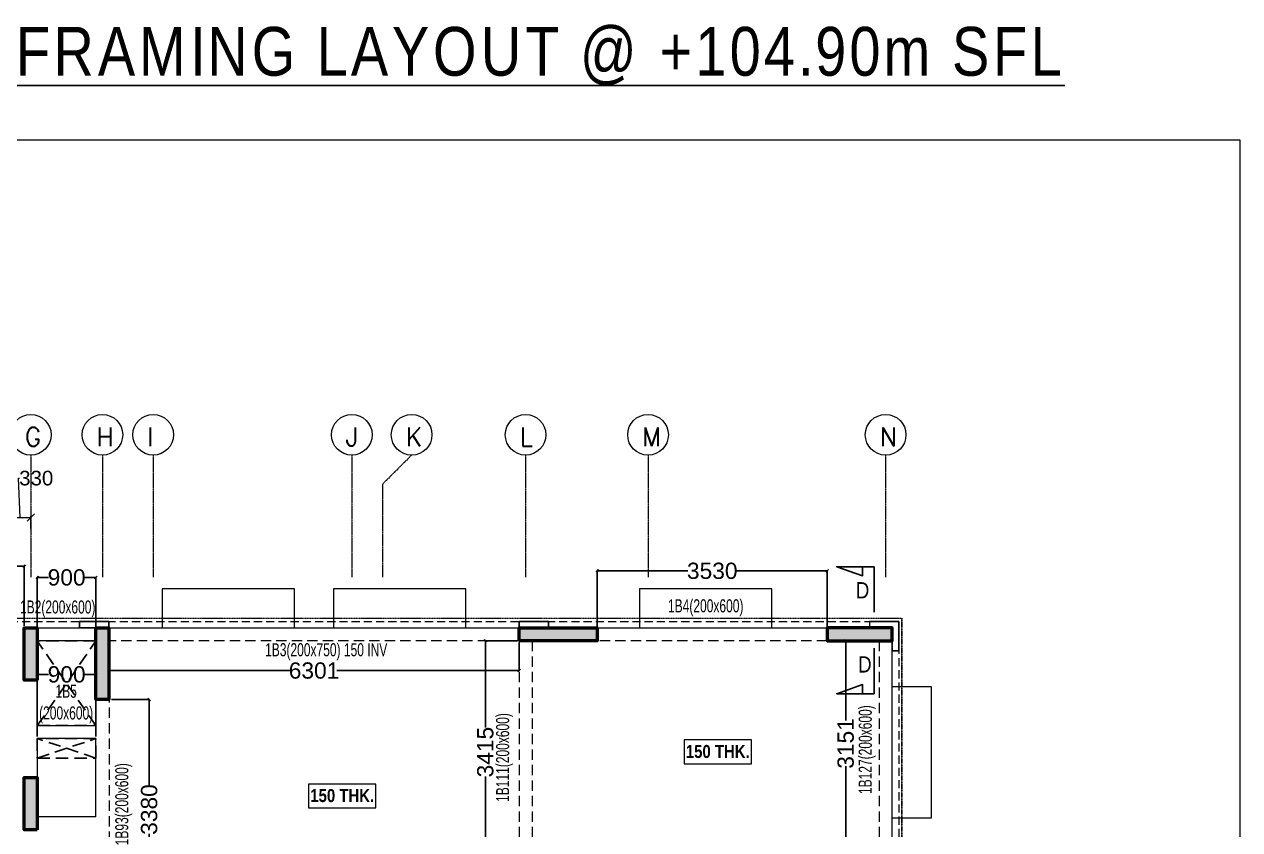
# Model space of a CAD drawing. Header units: millimetres. Extents: x 20 to 37377, y -2 to 80215.
# Drawn here: x 18710 to 37377, y 67840 to 80215 of the extents above; entities that cross this region are included whole.
import ezdxf
from ezdxf.enums import TextEntityAlignment as Align

# ---------------------------------------------------------------- set-up
doc = ezdxf.new("R2010")
doc.units = ezdxf.units.MM
for name, pattern in [('ACAD_ISO04W100', [30, 24, -3, 0, -3]), ('CONTINU', [0]), ('DASHED', [0.75, 0.5, -0.25]), ('HIDDEN', [9.525, 6.35, -3.175])]:
    doc.linetypes.add(name, pattern=pattern)
for name, color, linetype, lineweight in [('A-ANNO-DIMS', 8, 'Continuous', 15), ('A-ANNO-GRID-LINE', 8, 'ACAD_ISO04W100', 20), ('A-ANNO-GRID-TEXT', 13, 'Continuous', 15), ('A-BOXING PROJECTION', 8, 'Continuous', 9), ('A-CLMN', 5, 'Continuous', 50), ('A-CONC-PATT', 253, 'Continuous', 0), ('S - BEAM', 7, 'Continuous', 13), ('S - BEAM TXT', 30, 'Continuous', 13), ('S - SLAB TXT', 2, 'Continuous', 13), ('STR-COL-DIM', 8, 'Continuous', 18), ('STR-Stair', 1, 'Continuous', 13)]:
    doc.layers.add(name, color=color, linetype=linetype, lineweight=lineweight)
for name, color, linetype in [('BAND DETAILS', 2, 'Continuous'), ('S-DIM', 8, 'Continuous'), ('SECTION', 4, 'CONTINU'), ('SL-FW-HIDDEN', 1, 'Continuous'), ('sub title', 22, 'Continuous')]:
    doc.layers.add(name, color=color, linetype=linetype)
doc.styles.add('ROMANS', font='romans.shx')
doc.styles.add('S - GRID TXT', font='ARIALNB.TTF')
doc.styles.add('SD', font='ARIALNB.TTF')
doc.styles.add('SED', font='ARIALN.TTF', dxfattribs={"height": 50})
doc.styles.add('SOBHA', font='arial.ttf')
doc.styles.add('TITLE', font='tahoma.ttf')
doc.dimstyles.new('S--20', dxfattribs={"dimscale": 20, "dimtxt": 12.5, "dimasz": 2, "dimexe": 0.25, "dimexo": 1.5, "dimgap": 0.1, "dimtad": 0, "dimdec": 0, "dimrnd": 0.0005, "dimzin": 0, "dimdsep": 46, "dimtxsty": 'SOBHA', "dimblk": 'OBLIQUE', "dimcen": 0.09, "dimclrd": 8, "dimclre": 8, "dimclrt": 4, "dimadec": 0, "dimazin": 0, "dimtfac": 1, "dimtdec": 0, "dimtofl": 0, "dimtmove": 0, "dimatfit": 3, "dimfxl": 0.18, "dimtolj": 1, "dimtzin": 0, "dimlwd": -1, "dimlwe": -1, "dimarcsym": 0})
doc.dimstyles.new('S-75', dxfattribs={"dimscale": 75, "dimtxt": 2.5, "dimasz": 1.5, "dimexe": 0.25, "dimexo": 0.25, "dimgap": 0.1, "dimtad": 0, "dimdec": 0, "dimzin": 0, "dimdsep": 46, "dimtxsty": 'SOBHA', "dimblk": 'OBLIQUE', "dimcen": 0.09, "dimclrd": 8, "dimclre": 8, "dimclrt": 6, "dimadec": 5, "dimazin": 0, "dimtfac": 1, "dimtdec": 0, "dimtmove": 0, "dimatfit": 3, "dimfxl": 0.18, "dimtolj": 1, "dimtzin": 0, "dimlwd": -1, "dimlwe": -1, "dimarcsym": 0})

# ---------------------------------------------------------------- blocks, each defined once
blk = doc.blocks.new('*U122')
at = {"layer": 'SL-FW-HIDDEN', "linetype": 'HIDDEN', "ltscale": 30}
for p, q in [((900, 300), (0, 0)), ((0, 300), (900, 0))]:
    blk.add_line(p, q, dxfattribs=at)
blk.add_lwpolyline([(0, 300), (900, 300), (900, 0), (0, 0)], close=True, dxfattribs=at)
at = {"layer": 'SL-FW-HIDDEN', "linetype": 'DASHED', "ltscale": 250, "style": 'TITLE'}
blk.add_attdef('DECRIPTION', text='', height=125, dxfattribs=at).set_placement((958, 116), align=Align.MIDDLE_CENTER)
blk = doc.blocks.new('*U91')
at = {"layer": 'SL-FW-HIDDEN', "linetype": 'HIDDEN', "ltscale": 30}
for p, q in [((900, 1300), (0, 0)), ((0, 1300), (900, 0))]:
    blk.add_line(p, q, dxfattribs=at)
blk.add_lwpolyline([(0, 1300), (900, 1300), (900, 0), (0, 0)], close=True, dxfattribs=at)
at = {"layer": 'SL-FW-HIDDEN', "linetype": 'DASHED', "ltscale": 250, "style": 'TITLE'}
blk.add_attdef('DECRIPTION', text='', height=125, dxfattribs=at).set_placement((960, 116), align=Align.MIDDLE_CENTER)
blk = doc.blocks.new('gf roof layout')
at = {"layer": 'S - BEAM', "linetype": 'ByBlock', "ltscale": 25}
for p, q in [((-76299, -2536224, -1), (-75399, -2536224, -1)), ((-75206, -2536224, 0), (-68898, -2536224, 0)), ((-67698, -2536224, 0), (-64168, -2536224, 0)), ((-75399, -2536424, -1), (-76299, -2536424, -1)), ((-63168, -2539574, 0), (-63168, -2536424, 0)), ((-76299, -2537024, -1), (-76299, -2537724, -1)), ((-75399, -2537724, -1), (-75399, -2537324, 0)), ((-76299, -2537923, -1), (-76299, -2538524, -1)), ((-75398, -2539124, 0), (-75398, -2537922, 0)), ((-76299, -2539123, 0), (-75398, -2539123, 0))]:
    blk.add_line(p, q, dxfattribs=at)
at = {"layer": 'S - BEAM', "linetype": 'HIDDEN', "ltscale": 25}
for p, q in [((-68898, -2536424, 0), (-75199, -2536424, 0)), ((-68898, -2536424, 0), (-68898, -2539839, 0)), ((-68698, -2536424, 0), (-68698, -2539839, 0)), ((-64168, -2536424, 0), (-67698, -2536424, 0)), ((-63368, -2536424, 0), (-63368, -2539574, 0)), ((-75191, -2540703, 0), (-75191, -2537323, 0))]:
    blk.add_line(p, q, dxfattribs=at)
at = {"layer": 'S - BEAM', "color": 7, "linetype": 'ByBlock'}
for points, elevation in [([(-72349, -2536224), (-72349, -2535624), (-74379, -2535624), (-74379, -2536224)], -1), ([(-69719, -2536224), (-69719, -2535624), (-71749, -2535624), (-71749, -2536224)], -1), ([(-65019, -2536224), (-65019, -2535624), (-67049, -2535624), (-67049, -2536224)], -1), ([(-63168, -2537124), (-62568, -2537124), (-62568, -2539147), (-63168, -2539147)], 0)]:
    blk.add_lwpolyline(points, dxfattribs=dict(at, elevation=elevation))
at = {"layer": 'S - BEAM', "linetype": 'ByBlock', "ltscale": 25, "elevation": 0}
for points in [[(-76299, -2537724), (-75399, -2537724)], [(-75406, -2537923), (-76299, -2537923)]]:
    blk.add_lwpolyline(points, dxfattribs=at)
at = {"layer": 'S - SLAB TXT', "color": 9}
for points, elevation in [([(-66365, -2538310), (-65329, -2538310), (-65329, -2537945), (-66365, -2537945)], 0), ([(-72133, -2538987), (-71097, -2538987), (-71097, -2538622), (-72133, -2538622)], -1)]:
    blk.add_lwpolyline(points, close=True, dxfattribs=dict(at, elevation=elevation))
at = {"layer": 'SECTION', "color": 5, "ltscale": 1000, "elevation": -1}
for points in [[(-63446, -2535981), (-63446, -2535284), (-64021, -2535284), (-63623, -2535423), (-63623, -2535284)], [(-63446, -2536534), (-63446, -2537235), (-64021, -2537235), (-63623, -2537095), (-63623, -2537235)]]:
    blk.add_lwpolyline(points, dxfattribs=at)
at = {"layer": 'SL-FW-HIDDEN', "color": 3, "linetype": 'DASHED', "lineweight": 5, "ltscale": 30, "xscale": -1, "rotation": 180}
for name, p in [('*U91', (-76299, -2536424, -1)), ('*U122', (-76299, -2537923, 0))]:
    blk.add_blockref(name, p, dxfattribs=at)
at = {"layer": 'S - BEAM TXT', "char_height": 200, "attachment_point": 8, "style": 'S - GRID TXT'}
for s, insert in [('{\\fSwis721 LtCn BT|b0|i0|c0|p34;\\W0.9;1B2(200x600)}', (-75986, -2536062, 0)), ('{\\fSwis721 LtCn BT|b0|i0|c0|p34;\\W0.9;1B4(200x600)}', (-66033, -2536044, 0)), ('{\\fSwis721 LtCn BT|b0|i0|c0|p34;\\W0.9;1B3(200x750) 150 INV}', (-71862, -2536719, 0)), ('{\\fSwis721 LtCn BT|b0|i0|c0|p34;\\W0.9;1B5\\P(200x600)}', (-75856, -2537690, 0))]:
    blk.add_mtext(s, dxfattribs=dict(at, insert=insert))
at = {"layer": 'S - BEAM TXT', "char_height": 200, "attachment_point": 8, "rotation": 90, "style": 'S - GRID TXT'}
for s, insert in [('{\\fSwis721 LtCn BT|b0|i0|c0|p34;\\W0.9;1B111(200x600)}', (-68992, -2538215, 0)), ('{\\fSwis721 LtCn BT|b0|i0|c0|p34;\\W0.9;1B127(200x600)}', (-63423, -2538094, 0)), ('{\\fSwis721 LtCn BT|b0|i0|c0|p34;\\W0.9;1B93(200x600)}', (-74841, -2538933, 0))]:
    blk.add_mtext(s, dxfattribs=dict(at, insert=insert))
at = {"layer": 'S - SLAB TXT', "linetype": 'Continuous', "style": 'S - GRID TXT'}
for p in [(-66338, -2538222, 0), (-72106, -2538899, -1)]:
    blk.add_text('150 THK.', height=200, rotation=0.0107, dxfattribs=at).set_placement(p)
at = {"layer": 'SECTION', "linetype": 'Continuous', "style": 'SED'}
for p in [(-63727, -2535770, -1), (-63692, -2536909, -1)]:
    blk.add_text('D', height=250, rotation=0.0105, dxfattribs=at).set_placement(p)
blk = doc.blocks.new('GFR CL')
at = {"layer": 'A-CONC-PATT'}
h = blk.add_hatch(color=256, dxfattribs=at)
h.dxf.hatch_style = 1
h.paths.add_polyline_path([(10570, 38060), (10770, 38060), (10770, 38860), (10570, 38860)])
h = blk.add_hatch(color=256, dxfattribs=at)
h.dxf.hatch_style = 1
h.paths.add_polyline_path([(11870, 38860), (11670, 38860), (11670, 37760), (11870, 37760)])
h = blk.add_hatch(color=256, dxfattribs=at)
h.dxf.hatch_style = 1
h.paths.add_polyline_path([(18170, 38860), (18170, 38660), (19370, 38660), (19370, 38860)])
at = {"layer": 'A-CONC-PATT', "linetype": 'ByBlock'}
h = blk.add_hatch(color=256, dxfattribs=at)
h.dxf.hatch_style = 1
h.paths.add_polyline_path([(22900, 38860), (23900, 38860), (23900, 38660), (23900, 38660), (23700, 38660), (23700, 38660), (22900, 38660)])
at = {"layer": 'A-CONC-PATT'}
h = blk.add_hatch(color=256, dxfattribs=at)
h.dxf.hatch_style = 1
h.paths.add_polyline_path([(10570, 35760), (10770, 35760), (10770, 36560), (10570, 36560)])
at = {"layer": 'A-CLMN'}
for points, elevation in [([(10770, 38060), (10570, 38060), (10570, 38860), (10770, 38860)], 0), ([(11670, 38860), (11870, 38860), (11870, 37760), (11670, 37760)], 0), ([(18170, 38660), (18170, 38860), (19370, 38860), (19370, 38660)], 1), ([(23700, 38660), (23700, 38660), (23900, 38660), (23900, 38660), (23900, 38860), (22900, 38860), (22900, 38660)], 1), ([(10770, 35760), (10570, 35760), (10570, 36560), (10770, 36560)], 0)]:
    blk.add_lwpolyline(points, close=True, dxfattribs=dict(at, elevation=elevation))
blk = doc.blocks.new('ELEVATION FEATURE - ELEVATION FEATURE-2962623-GROUND FLOOR LEVEL')
at = {"layer": 'A-BOXING PROJECTION', "color": 2, "linetype": 'DASHED', "ltscale": 0.2}
for p, q in [((4979978, 4991256), (5002168, 4991256)), ((4989538, 4991206), (4989538, 4991106)), ((4989538, 4991106), (4989988, 4991106)), ((4989988, 4991106), (4989988, 4991206)), ((4996288, 4991206), (4996288, 4991106)), ((4996288, 4991106), (4996738, 4991106)), ((4996738, 4991106), (4996738, 4991206)), ((5001668, 4991206), (5001668, 4991106)), ((5001668, 4991206), (5001668, 4991106)), ((5001668, 4991106), (5002018, 4991106)), ((5002018, 4991106), (5002018, 4990756)), ((5002018, 4990756), (5002118, 4990756))]:
    blk.add_line(p, q, dxfattribs=at)
at = {"layer": 'A-BOXING PROJECTION', "color": 2, "linetype": 'DASHED', "lineweight": 25, "ltscale": 0.2}
blk.add_line((5002168, 4991256), (5002168, 4987306), dxfattribs=at)
at = {"layer": 'A-BOXING PROJECTION', "color": 2, "linetype": 'DASHED', "ltscale": 250}
for p, q in [((4980028, 4991206), (5002118, 4991206)), ((5002118, 4991206), (5002118, 4987256))]:
    blk.add_line(p, q, dxfattribs=at)
at = {"layer": 'A-BOXING PROJECTION', "lineweight": 25}
for p, q in [((4989988, 4991206), (4989538, 4991206)), ((4989538, 4991206), (4989538, 4991106)), ((4989538, 4991106), (4989988, 4991106)), ((4989988, 4991106), (4989988, 4991206)), ((4996738, 4991206), (4996288, 4991206)), ((4996288, 4991206), (4996288, 4991106)), ((4996288, 4991106), (4996738, 4991106)), ((4996738, 4991106), (4996738, 4991206)), ((5002118, 4991206), (5001668, 4991206)), ((5002118, 4990756), (5002118, 4991206)), ((5002018, 4990756), (5002118, 4990756))]:
    blk.add_line(p, q, dxfattribs=at)
at = {"layer": 'A-BOXING PROJECTION', "linetype": 'DASHED', "lineweight": 25, "ltscale": 0.2}
for p, q in [((4989988, 4991206), (4989538, 4991206)), ((4996738, 4991206), (4996288, 4991206)), ((5002118, 4991206), (5001668, 4991206)), ((5002118, 4990756), (5002118, 4991206))]:
    blk.add_line(p, q, dxfattribs=at)
blk = doc.blocks.new('_Oblique')
at = {"color": 0, "linetype": 'ByBlock', "lineweight": -2}
blk.add_line((-0.5, -0.5), (0.5, 0.5), dxfattribs=at)
blk = doc.blocks.new('*D61')
at = {"layer": 'Defpoints', "color": 0, "transparency": 16777216}
for p in [(31040, -1593781), (30710, -1593969, 0), (31040, -1593969, 0)]:
    blk.add_point(p, dxfattribs=at)
at = {"layer": 'STR-COL-DIM', "color": 8, "transparency": 16777216}
for p, q in [((30875, -1593781), (30854, -1593179)), ((30854, -1593179), (30869, -1593179)), ((30710, -1593950), (30710, -1593762)), ((30710, -1593781), (31040, -1593781)), ((31040, -1593950), (31040, -1593762))]:
    blk.add_line(p, q, dxfattribs=at)
at = {"layer": 'STR-COL-DIM', "color": 8, "transparency": 16777216, "xscale": 112.5, "yscale": 112.5, "zscale": 112.5, "rotation": 180}
blk.add_blockref('_Oblique', (30710, -1593781), dxfattribs=at)
at = {"layer": 'STR-COL-DIM', "color": 8, "transparency": 16777216, "xscale": 112.5, "yscale": 112.5, "zscale": 112.5}
blk.add_blockref('_Oblique', (31040, -1593781), dxfattribs=at)
at = {"layer": 'STR-COL-DIM', "color": 6, "transparency": 16777216, "insert": (31124, -1593179), "char_height": 225, "attachment_point": 5, "style": 'SOBHA'}
blk.add_mtext('\\A1;330', dxfattribs=at)
blk = doc.blocks.new('*D417')
at = {"layer": 'Defpoints', "color": 0, "linetype": 'ByBlock', "transparency": 16777216}
for p in [(17210, 71889), (17210, 70940, -1), (18710, 70940, -1)]:
    blk.add_point(p, dxfattribs=at)
at = {"layer": 'S-DIM', "color": 8, "transparency": 16777216}
for p, q in [((17210, 70970), (17210, 71894)), ((17210, 71889), (17597, 71889)), ((18710, 71889), (18323, 71889)), ((18710, 70970), (18710, 71894))]:
    blk.add_line(p, q, dxfattribs=at)
at = {"layer": 'S-DIM', "color": 8, "linetype": 'ByBlock', "transparency": 16777216, "xscale": 40, "yscale": 40, "zscale": 40, "rotation": 180}
blk.add_blockref('_Oblique', (17210, 71889), dxfattribs=at)
at = {"layer": 'S-DIM', "color": 8, "linetype": 'ByBlock', "transparency": 16777216, "xscale": 40, "yscale": 40, "zscale": 40}
blk.add_blockref('_Oblique', (18710, 71889), dxfattribs=at)
at = {"layer": 'S-DIM', "color": 4, "linetype": 'ByBlock', "transparency": 16777216, "insert": (17960, 71889), "char_height": 250, "attachment_point": 5, "style": 'SOBHA'}
blk.add_mtext('\\A1;1500', dxfattribs=at)
blk = doc.blocks.new('*D418')
at = {"layer": 'Defpoints', "color": 0, "linetype": 'ByBlock', "transparency": 16777216}
for p in [(18910, 71715), (18910, 70740, -1), (19810, 70740, -1)]:
    blk.add_point(p, dxfattribs=at)
at = {"layer": 'S-DIM', "color": 8, "transparency": 16777216}
for p, q in [((18910, 70770), (18910, 71720)), ((18910, 71715), (19082, 71715)), ((19810, 71715), (19638, 71715)), ((19810, 70770), (19810, 71720))]:
    blk.add_line(p, q, dxfattribs=at)
at = {"layer": 'S-DIM', "color": 8, "linetype": 'ByBlock', "transparency": 16777216, "xscale": 40, "yscale": 40, "zscale": 40, "rotation": 180}
blk.add_blockref('_Oblique', (18910, 71715), dxfattribs=at)
at = {"layer": 'S-DIM', "color": 8, "linetype": 'ByBlock', "transparency": 16777216, "xscale": 40, "yscale": 40, "zscale": 40}
blk.add_blockref('_Oblique', (19810, 71715), dxfattribs=at)
at = {"layer": 'S-DIM', "color": 4, "linetype": 'ByBlock', "transparency": 16777216, "insert": (19360, 71715), "char_height": 250, "attachment_point": 5, "style": 'SOBHA'}
blk.add_mtext('\\A1;900', dxfattribs=at)
blk = doc.blocks.new('*D419')
at = {"layer": 'Defpoints', "color": 0, "linetype": 'ByBlock', "transparency": 16777216}
for p in [(20010, 70740, 0), (26311, 70740, 0), (20010, 70284)]:
    blk.add_point(p, dxfattribs=at)
at = {"layer": 'S-DIM', "color": 8, "transparency": 16777216}
for p, q in [((20010, 70710), (20010, 70279)), ((26311, 70710), (26311, 70279)), ((20010, 70284), (22808, 70284)), ((26311, 70284), (23512, 70284))]:
    blk.add_line(p, q, dxfattribs=at)
at = {"layer": 'S-DIM', "color": 8, "linetype": 'ByBlock', "transparency": 16777216, "xscale": 40, "yscale": 40, "zscale": 40, "rotation": 180}
blk.add_blockref('_Oblique', (20010, 70284), dxfattribs=at)
at = {"layer": 'S-DIM', "color": 8, "linetype": 'ByBlock', "transparency": 16777216, "xscale": 40, "yscale": 40, "zscale": 40}
blk.add_blockref('_Oblique', (26311, 70284), dxfattribs=at)
at = {"layer": 'S-DIM', "color": 4, "linetype": 'ByBlock', "transparency": 16777216, "insert": (23160, 70284), "char_height": 250, "attachment_point": 5, "style": 'SOBHA'}
blk.add_mtext('\\A1;6301', dxfattribs=at)
blk = doc.blocks.new('*D420')
at = {"layer": 'Defpoints', "color": 0, "linetype": 'ByBlock', "transparency": 16777216}
for p in [(27511, 71816), (27511, 70740, 0), (31041, 70740, 0)]:
    blk.add_point(p, dxfattribs=at)
at = {"layer": 'S-DIM', "color": 8, "transparency": 16777216}
for p, q in [((27511, 70770), (27511, 71821)), ((27511, 71816), (28901, 71816)), ((31041, 71816), (29651, 71816)), ((31041, 70770), (31041, 71821))]:
    blk.add_line(p, q, dxfattribs=at)
at = {"layer": 'S-DIM', "color": 8, "linetype": 'ByBlock', "transparency": 16777216, "xscale": 40, "yscale": 40, "zscale": 40, "rotation": 180}
blk.add_blockref('_Oblique', (27511, 71816), dxfattribs=at)
at = {"layer": 'S-DIM', "color": 8, "linetype": 'ByBlock', "transparency": 16777216, "xscale": 40, "yscale": 40, "zscale": 40}
blk.add_blockref('_Oblique', (31041, 71816), dxfattribs=at)
at = {"layer": 'S-DIM', "color": 4, "linetype": 'ByBlock', "transparency": 16777216, "insert": (29276, 71816), "char_height": 250, "attachment_point": 5, "style": 'SOBHA'}
blk.add_mtext('\\A1;3530', dxfattribs=at)
blk = doc.blocks.new('*D421')
at = {"layer": 'Defpoints', "color": 0, "linetype": 'ByBlock', "transparency": 16777216}
for p in [(31326, 70740), (32041, 70740, 0), (32041, 67589, 0)]:
    blk.add_point(p, dxfattribs=at)
at = {"layer": 'S-DIM', "color": 8, "transparency": 16777216}
for p, q in [((32011, 70740), (31321, 70740)), ((31326, 70740), (31326, 69516)), ((31326, 67589), (31326, 68814)), ((32011, 67589), (31321, 67589))]:
    blk.add_line(p, q, dxfattribs=at)
at = {"layer": 'S-DIM', "color": 8, "linetype": 'ByBlock', "transparency": 16777216, "xscale": 40, "yscale": 40, "zscale": 40}
for p, rotation in [((31326, 70740), 90), ((31326, 67589), 270)]:
    blk.add_blockref('_Oblique', p, dxfattribs=dict(at, rotation=rotation))
at = {"layer": 'S-DIM', "color": 4, "linetype": 'ByBlock', "transparency": 16777216, "insert": (31326, 69165), "char_height": 250, "attachment_point": 5, "rotation": 90, "style": 'SOBHA'}
blk.add_mtext('\\A1;3151', dxfattribs=at)
blk = doc.blocks.new('*D423')
at = {"layer": 'Defpoints', "color": 0, "linetype": 'ByBlock', "transparency": 16777216}
for p in [(26311, 70740, 0), (25791, 67325), (26311, 67325, 0)]:
    blk.add_point(p, dxfattribs=at)
at = {"layer": 'S-DIM', "color": 8, "transparency": 16777216}
for p, q in [((26281, 70740), (25786, 70740)), ((25791, 70740), (25791, 69409)), ((25791, 67325), (25791, 68656)), ((26281, 67325), (25786, 67325))]:
    blk.add_line(p, q, dxfattribs=at)
at = {"layer": 'S-DIM', "color": 8, "linetype": 'ByBlock', "transparency": 16777216, "xscale": 40, "yscale": 40, "zscale": 40}
for p, rotation in [((25791, 70740), 90), ((25791, 67325), 270)]:
    blk.add_blockref('_Oblique', p, dxfattribs=dict(at, rotation=rotation))
at = {"layer": 'S-DIM', "color": 4, "linetype": 'ByBlock', "transparency": 16777216, "insert": (25791, 69032), "char_height": 250, "attachment_point": 5, "rotation": 90, "style": 'SOBHA'}
blk.add_mtext('\\A1;3415', dxfattribs=at)
blk = doc.blocks.new('*D425')
at = {"layer": 'Defpoints', "color": 0, "linetype": 'ByBlock', "transparency": 16777216}
for p in [(20018, 69840, 0), (20628, 69840), (20018, 66460, 0)]:
    blk.add_point(p, dxfattribs=at)
at = {"layer": 'S-DIM', "color": 8, "transparency": 16777216}
for p, q in [((20048, 69840), (20633, 69840)), ((20628, 69840), (20628, 68525)), ((20628, 66460), (20628, 67776)), ((20048, 66460), (20633, 66460))]:
    blk.add_line(p, q, dxfattribs=at)
at = {"layer": 'S-DIM', "color": 8, "linetype": 'ByBlock', "transparency": 16777216, "xscale": 40, "yscale": 40, "zscale": 40}
for p, rotation in [((20628, 69840), 90), ((20628, 66460), 270)]:
    blk.add_blockref('_Oblique', p, dxfattribs=dict(at, rotation=rotation))
at = {"layer": 'S-DIM', "color": 4, "linetype": 'ByBlock', "transparency": 16777216, "insert": (20628, 68150), "char_height": 250, "attachment_point": 5, "rotation": 90, "style": 'SOBHA'}
blk.add_mtext('\\A1;3380', dxfattribs=at)
blk = doc.blocks.new('*D426')
at = {"layer": 'Defpoints', "color": 0, "linetype": 'ByBlock', "transparency": 16777216}
for p in [(18910, 70225), (18910, 69241, 0), (19810, 69241, 0)]:
    blk.add_point(p, dxfattribs=at)
at = {"layer": 'S-DIM', "color": 8, "transparency": 16777216}
for p, q in [((18910, 69271), (18910, 70230)), ((18910, 70225), (19082, 70225)), ((19810, 70225), (19638, 70225)), ((19810, 69271), (19810, 70230))]:
    blk.add_line(p, q, dxfattribs=at)
at = {"layer": 'S-DIM', "color": 8, "linetype": 'ByBlock', "transparency": 16777216, "xscale": 40, "yscale": 40, "zscale": 40, "rotation": 180}
blk.add_blockref('_Oblique', (18910, 70225), dxfattribs=at)
at = {"layer": 'S-DIM', "color": 8, "linetype": 'ByBlock', "transparency": 16777216, "xscale": 40, "yscale": 40, "zscale": 40}
blk.add_blockref('_Oblique', (19810, 70225), dxfattribs=at)
at = {"layer": 'S-DIM', "color": 4, "linetype": 'ByBlock', "transparency": 16777216, "insert": (19360, 70225), "char_height": 250, "attachment_point": 5, "style": 'SOBHA'}
blk.add_mtext('\\A1;900', dxfattribs=at)
blk = doc.blocks.new('STRG')
at = {"layer": 'A-ANNO-DIMS', "linetype": 'ACAD_ISO04W100'}
for p, q in [((31040.4, -1592823.7, -0.1), (31040.4, -1594699.7, -0.1)), ((32140.4, -1592823.7, -0.1), (32140.4, -1594699.7, -0.1)), ((32920.4, -1592823.7, -0.1), (32920.4, -1594699.7, -0.1)), ((35970.4, -1592823.7, -0.1), (35970.4, -1594699.7, -0.1)), ((36890, -1592823.7, -0.1), (36440, -1593273.7, -0.1)), ((38640.1, -1592823.7, -0.1), (38640.1, -1594699.7, -0.1)), ((40520.4, -1592823.7, -0.1), (40520.4, -1594699.7, -0.1)), ((44170.4, -1592823.7, -0.1), (44170.4, -1594699.7, -0.1)), ((36440, -1593273.7, -0.1), (36440, -1594699.7, -0.1))]:
    blk.add_line(p, q, dxfattribs=at)
at = {"layer": 'A-ANNO-GRID-TEXT'}
for centre in [(31040.4, -1592511.5, -0.1), (32140.4, -1592511.5, -0.1), (32920.4, -1592511.5, -0.1), (35970.4, -1592511.5, -0.1), (36890, -1592511.5, -0.1), (38640.1, -1592511.5, -0.1), (40520.4, -1592511.5, -0.1), (44170.4, -1592511.5, -0.1)]:
    blk.add_circle(centre, 312.3, dxfattribs=at)
at = {"layer": 'A-ANNO-GRID-TEXT', "style": 'ROMANS'}
for s, p in [('G', (30948, -1592684.4, 0.2)), ('H', (32048, -1592684.4, 0.2)), ('I', (32828, -1592684.4, 0.2)), ('J', (35878, -1592684.4, 0.2)), ('K', (36797.6, -1592684.4, 0.2)), ('L', (38547.8, -1592684.4, 0.2)), ('M', (40428, -1592684.4, 0.2)), ('N', (44078, -1592684.4, 0.2))]:
    blk.add_text(s, height=282.2, dxfattribs=at).set_placement(p)
at = {"layer": 'STR-COL-DIM'}
dim = blk.add_linear_dim(base=(31040.4, -1593780.5), p1=(30710.4, -1593969.2, -0.1), p2=(31040.4, -1593969.2, -0.1), dimstyle='S-75', override={"dimtxt": 3, "dimtmove": 1}, dxfattribs=at)
dim.commit()
dim.dimension.update_dxf_attribs({"geometry": '*D61', "text_midpoint": (30876, -1593178.7), "dimtype": 128})

msp = doc.modelspace()

# ---------------------------------------------------------------- linework, layer by layer
at = {"layer": 'STR-Stair', "linetype": 'ByBlock', "elevation": -0.7}
msp.add_lwpolyline([(20.4, 78441.8), (37377.2, 78441.8), (37377.2, -2.3), (20.4, -2.3)], close=True, dxfattribs=at)

# ---------------------------------------------------------------- block references
at = {"color": 1}
msp.add_blockref('gf roof layout', (95208.7, 2607163.6), dxfattribs=at)
at = {"layer": 'A-ANNO-GRID-LINE'}
msp.add_blockref('STRG', (-12230.8, 1666419.6, -1.1), dxfattribs=at)
at = {"layer": 'A-BOXING PROJECTION'}
msp.add_blockref('ELEVATION FEATURE - ELEVATION FEATURE-2962623-GROUND FLOOR LEVEL', (-4969977.9, -4920165.7, -0.9), dxfattribs=at)
at = {"layer": 'BAND DETAILS', "linetype": 'ByBlock'}
msp.add_blockref('GFR CL', (8140.1, 32079.9, -0.9), dxfattribs=at)

# ---------------------------------------------------------------- texts
at = {"layer": 'sub title', "color": 7, "insert": (21149.6, 80174.7), "char_height": 750, "width": 28274.243, "attachment_point": 2, "style": 'SD'}
msp.add_mtext('{\\fArial Narrow|b0|i0|c0|p34;\\T1.1;\\LGROUND FLOOR ROOF FRAMING LAYOUT @ +104.90m SFL}', dxfattribs=at)

# ---------------------------------------------------------------- dimensions: what is measured, and where the dimension line sits
at = {"layer": 'S-DIM', "linetype": 'ByBlock'}
for base, p1, p2, picture, middle in [((17209.7, 71889.3), (18709.7, 70939.9, -1), (17209.7, 70939.9, -1), '*D417', (17959.7, 71889.3)), ((18910.1, 71715), (19810.1, 70739.9, -1), (18910.1, 70739.9, -1), '*D418', (19360.1, 71715)), ((27510.8, 71816), (31040.8, 70739.8, -0.3), (27510.8, 70739.9, -0.2), '*D420', (29275.8, 71816)), ((20009.6, 70283.9), (26310.9, 70739.9, -0.4), (20009.6, 70739.9, -0.4), '*D419', (23160.2, 70283.9)), ((18910.1, 70224.6), (19810.3, 69241, -0.2), (18910.1, 69241, -0.2), '*D426', (19360.2, 70224.6))]:
    dim = msp.add_linear_dim(base=base, p1=p1, p2=p2, dimstyle='S--20', dxfattribs=at)
    dim.commit()
    dim.dimension.update_dxf_attribs({"geometry": picture, "text_midpoint": middle})
for base, p1, p2, picture, middle in [((25790.9, 67324.9), (26310.8, 70739.9, -0.2), (26310.8, 67324.9, -0.2), '*D423', (25790.9, 69032.4)), ((31326.1, 70739.9), (32040.8, 67589.3, -0.2), (32040.8, 70739.9, -0.2), '*D421', (31326.1, 69164.6)), ((20627.9, 69840.5), (20017.7, 66460.5, -0.2), (20017.7, 69840.5, -0.2), '*D425', (20627.9, 68150.5))]:
    dim = msp.add_linear_dim(base=base, p1=p1, p2=p2, angle=90, dimstyle='S--20', dxfattribs=at)
    dim.commit()
    dim.dimension.update_dxf_attribs({"geometry": picture, "text_midpoint": middle})

doc.saveas('drawing.dxf')
